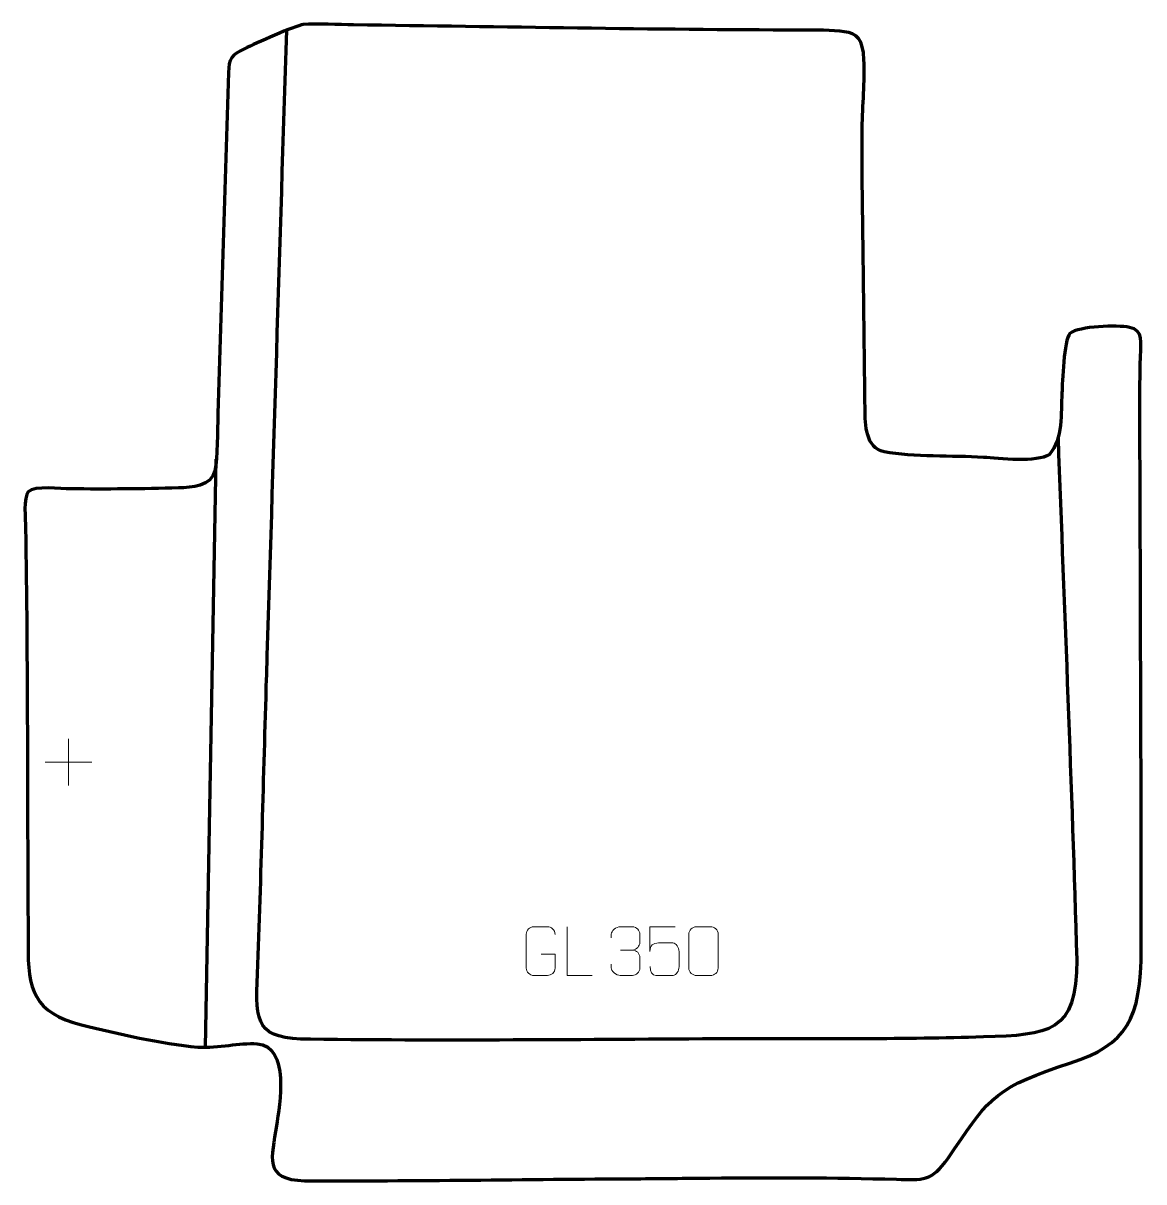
# Model space of a CAD drawing. Header units: millimetres. Extents: x 930 to 1505, y 181 to 776.
import ezdxf

# ---------------------------------------------------------------- set-up
doc = ezdxf.new("R2010")
doc.units = ezdxf.units.MM
doc.header["$MEASUREMENT"] = 0
doc.layers.add('layer 2', color=7, linetype='Continuous')
doc.layers.add('layer 3', color=7, linetype='Continuous')

msp = doc.modelspace()

# ---------------------------------------------------------------- linework, layer by layer
at = {"layer": 'layer 2', "color": 142, "lineweight": 158}
msp.add_open_spline([(1460.8804, 562.8394), (1464.1616, 473.6105), (1467.9033, 384.395), (1470.5141, 295.143), (1470.5141, 295.143), (1470.7081, 257.5016), (1456.1738, 256.5751), (1422.5953, 255.4771), (1422.5953, 255.4771), (1382.0198, 254.1503), (1341.3571, 254.6664), (1300.7632, 254.5365), (1300.7632, 254.5365), (1300.7632, 254.5365), (1299.2703, 254.5318), (1299.2703, 254.5318), (1299.2703, 254.5318), (1225.4794, 254.2737), (1151.2028, 253.3421), (1077.4569, 254.2882), (1077.4569, 254.2882), (1049.6514, 254.6448), (1049.2961, 261.5887), (1050.3175, 287.9308), (1050.3175, 287.9308), (1052.2739, 338.3826), (1053.4397, 388.8736), (1054.9941, 439.3399), (1054.9941, 439.3399), (1054.9941, 439.3399), (1055.0401, 440.836), (1055.0401, 440.836), (1055.0401, 440.836), (1058.4506, 551.2522), (1061.8727, 661.6679), (1065.2874, 772.0839)], degree=3, knots=[0, 0, 0, 0, 0.1, 0.1, 0.1, 0.1, 0.2, 0.2, 0.2, 0.2, 0.3, 0.3, 0.3, 0.3, 0.4, 0.4, 0.4, 0.4, 0.5, 0.5, 0.5, 0.5, 0.6, 0.6, 0.6, 0.6, 0.7, 0.7, 0.7, 0.7, 0.8, 0.8, 0.8, 0.8, 1, 1, 1, 1], dxfattribs=at)
msp.add_open_spline([(1023.7077, 250.1827), (1023.7077, 250.1827), (1029.2045, 551.9382), (1029.2045, 551.9382)], degree=3, dxfattribs=at)
at = {"layer": 'layer 2', "color": 250, "lineweight": 9}
for points in [[(953.3616, 408.5319), (953.3616, 408.5319), (953.3616, 384.554), (953.3616, 384.554)], [(941.3727, 396.5429), (941.3727, 396.5429), (965.3506, 396.5429), (965.3506, 396.5429)], [(1236.4128, 300.0748), (1236.4128, 300.0748), (1242.6092, 300.0748), (1242.6092, 300.0748)]]:
    msp.add_open_spline(points, degree=3, dxfattribs=at)
for points, knots in [([(1195.7972, 298.0365), (1195.7972, 298.0365), (1202.9653, 298.0365), (1202.9653, 298.0365), (1202.9653, 298.0365), (1202.9653, 298.0365), (1202.9653, 290.8684), (1202.9653, 290.8684), (1202.9653, 290.8684), (1202.8256, 288.545), (1201.1484, 287.0654), (1199.0006, 287.0546), (1199.0006, 287.0546), (1196.6688, 287.055), (1194.3368, 287.055), (1192.0053, 287.0546), (1192.0053, 287.0546), (1190.0804, 286.9492), (1188.1082, 288.8337), (1188.1194, 290.851), (1188.1194, 290.851), (1188.1198, 296.6211), (1188.1198, 302.3908), (1188.1194, 308.1601), (1188.1194, 308.1601), (1188.1236, 310.2982), (1189.8704, 312.0174), (1192.0227, 312.004), (1192.0227, 312.004), (1194.3484, 312.004), (1196.6745, 312.004), (1199.0006, 312.004), (1199.0006, 312.004), (1200.9473, 312.0394), (1202.9387, 310.5479), (1202.9653, 308.1102)], [0, 0, 0, 0, 0.1, 0.1, 0.1, 0.1, 0.2, 0.2, 0.2, 0.2, 0.3, 0.3, 0.3, 0.3, 0.4, 0.4, 0.4, 0.4, 0.5, 0.5, 0.5, 0.5, 0.6, 0.6, 0.6, 0.6, 0.7, 0.7, 0.7, 0.7, 0.8, 0.8, 0.8, 0.8, 1, 1, 1, 1]), ([(1222.0168, 287.0507), (1222.0168, 287.0507), (1209.0677, 287.0507), (1209.0677, 287.0507), (1209.0677, 287.0507), (1209.0677, 287.0507), (1209.0677, 312.0043), (1209.0677, 312.0043)], [0, 0, 0, 0, 0.33333333, 0.33333333, 0.33333333, 0.33333333, 1, 1, 1, 1]), ([(1231.7031, 306.32), (1231.7031, 306.32), (1231.7031, 308.1772), (1231.7031, 308.1772), (1231.7031, 308.1772), (1231.6888, 309.9191), (1234.3533, 312.0372), (1236.4124, 312.0145), (1236.4124, 312.0145), (1238.4765, 312.0145), (1240.5405, 312.0145), (1242.6042, 312.0145), (1242.6042, 312.0145), (1244.7987, 312.0233), (1246.397, 310.1765), (1246.4414, 308.2644), (1246.4414, 308.2644), (1246.441, 306.8293), (1246.441, 305.3942), (1246.4414, 303.9587), (1246.4414, 303.9587), (1246.3928, 302.3052), (1244.7902, 300.0752), (1242.5919, 300.0852), (1242.5919, 300.0852), (1244.7956, 300.074), (1246.4036, 298.2708), (1246.4576, 296.2113), (1246.4576, 296.2113), (1246.4572, 294.4266), (1246.4572, 292.6419), (1246.4576, 290.8568), (1246.4576, 290.8568), (1246.4677, 288.7954), (1244.4128, 287.0323), (1242.5919, 287.0404), (1242.5919, 287.0404), (1240.5266, 287.0407), (1238.4614, 287.0407), (1236.3958, 287.0404), (1236.3958, 287.0404), (1234.2272, 287.0519), (1231.6962, 289.4521), (1231.6776, 290.9139), (1231.6776, 290.9139), (1231.6776, 290.9139), (1231.6776, 292.8225), (1231.6776, 292.8225)], [0, 0, 0, 0, 0.07692308, 0.07692308, 0.07692308, 0.07692308, 0.15384615, 0.15384615, 0.15384615, 0.15384615, 0.23076923, 0.23076923, 0.23076923, 0.23076923, 0.30769231, 0.30769231, 0.30769231, 0.30769231, 0.38461538, 0.38461538, 0.38461538, 0.38461538, 0.46153846, 0.46153846, 0.46153846, 0.46153846, 0.53846154, 0.53846154, 0.53846154, 0.53846154, 0.61538462, 0.61538462, 0.61538462, 0.61538462, 0.69230769, 0.69230769, 0.69230769, 0.69230769, 0.76923077, 0.76923077, 0.76923077, 0.76923077, 0.84615385, 0.84615385, 0.84615385, 0.84615385, 1, 1, 1, 1]), ([(1264.4618, 311.9823), (1264.4618, 311.9823), (1251.6101, 311.9823), (1251.6101, 311.9823), (1251.6101, 311.9823), (1251.6104, 307.7517), (1251.6104, 303.5208), (1251.6101, 299.2896), (1251.6101, 299.2896), (1251.6098, 302.5997), (1253.2408, 303.6715), (1256.0528, 303.732), (1256.0528, 303.732), (1258.4924, 303.7323), (1260.9319, 303.7323), (1263.3711, 303.732), (1263.3711, 303.732), (1265.0209, 303.7388), (1266.4958, 301.3583), (1266.5243, 299.2896), (1266.5243, 299.2896), (1266.524, 296.7023), (1266.524, 294.1147), (1266.5243, 291.527), (1266.5243, 291.527), (1266.5705, 289.5676), (1265.0711, 287.1313), (1263.4452, 287.0728), (1263.4452, 287.0728), (1261.4887, 287.0731), (1256.5937, 287.0731), (1254.6367, 287.0728), (1254.6367, 287.0728), (1252.7912, 287.064), (1251.6841, 289.0288), (1251.6633, 291.5799)], [0, 0, 0, 0, 0.1, 0.1, 0.1, 0.1, 0.2, 0.2, 0.2, 0.2, 0.3, 0.3, 0.3, 0.3, 0.4, 0.4, 0.4, 0.4, 0.5, 0.5, 0.5, 0.5, 0.6, 0.6, 0.6, 0.6, 0.7, 0.7, 0.7, 0.7, 0.8, 0.8, 0.8, 0.8, 1, 1, 1, 1]), ([(1275.487, 312.0268), (1277.8531, 312.0268), (1280.2196, 312.0268), (1282.5861, 312.0268), (1282.5861, 312.0268), (1284.5666, 312.0624), (1286.5926, 310.5681), (1286.6197, 308.126), (1286.6197, 308.126), (1286.6193, 302.3686), (1286.6193, 296.6108), (1286.6197, 290.8526), (1286.6197, 290.8526), (1286.4776, 288.525), (1284.7712, 287.0427), (1282.5861, 287.0319), (1282.5861, 287.0319), (1280.2137, 287.0323), (1277.8413, 287.0323), (1275.4693, 287.0319), (1275.4693, 287.0319), (1273.5108, 286.9263), (1271.5044, 288.8142), (1271.5158, 290.8352), (1271.5158, 290.8352), (1271.5162, 296.6158), (1271.5162, 302.3961), (1271.5158, 308.1759), (1271.5158, 308.1759), (1271.5201, 310.3179), (1273.2972, 312.0404), (1275.487, 312.0268)], [0, 0, 0, 0, 0.11111111, 0.11111111, 0.11111111, 0.11111111, 0.22222222, 0.22222222, 0.22222222, 0.22222222, 0.33333333, 0.33333333, 0.33333333, 0.33333333, 0.44444444, 0.44444444, 0.44444444, 0.44444444, 0.55555556, 0.55555556, 0.55555556, 0.55555556, 0.66666667, 0.66666667, 0.66666667, 0.66666667, 0.77777778, 0.77777778, 0.77777778, 0.77777778, 1, 1, 1, 1])]:
    msp.add_open_spline(points, degree=3, knots=knots, dxfattribs=at)
at = {"layer": 'layer 3', "color": 242, "lineweight": 158}
msp.add_open_spline([(1030.0594, 575.3197), (1031.8587, 633.6363), (1033.5071, 692.0055), (1035.4107, 750.3111), (1035.4107, 750.3111), (1035.6529, 757.7275), (1036.837, 759.2462), (1043.9225, 762.6786), (1043.9225, 762.6786), (1048.9371, 765.1077), (1069.7777, 774.5176), (1073.7644, 774.953), (1073.7644, 774.953), (1080.461, 775.6843), (1092.3941, 774.8732), (1099.6258, 774.7645), (1099.6258, 774.7645), (1176.1321, 773.8592), (1252.6527, 772.2543), (1329.1633, 772.1065), (1329.1633, 772.1065), (1336.2392, 772.0927), (1345.3726, 772.2372), (1351.2773, 771.2967), (1351.2773, 771.2967), (1357.8452, 770.2506), (1360.8361, 767.7253), (1361.3414, 756.9469), (1361.3414, 756.9469), (1361.843, 746.2439), (1360.582, 733.1309), (1360.4694, 721.9608), (1360.4694, 721.9608), (1360.2408, 699.2647), (1360.7613, 676.5485), (1361.0182, 653.853), (1361.0182, 653.853), (1361.2978, 628.4706), (1361.6444, 603.0891), (1361.9243, 577.7068), (1361.9243, 577.7068), (1362.0113, 569.6816), (1362.1514, 557.7565), (1371.7486, 555.7071), (1371.7486, 555.7071), (1386.8766, 553), (1406.7033, 553.8306), (1422.7071, 552.8825), (1422.7071, 552.8825), (1430.5648, 552.384), (1450.328, 549.9565), (1456.439, 554.4197), (1456.439, 554.4197), (1463.6188, 562.5769), (1462.2612, 575.4091), (1462.8651, 585.9475), (1462.8651, 585.9475), (1463.17, 591.2669), (1463.7654, 613.1771), (1466.9003, 616.4219), (1466.9003, 616.4219), (1471.912, 620.3635), (1491.1252, 620.7905), (1497.567, 619.5902), (1497.567, 619.5902), (1504.8792, 618.2276), (1503.3131, 611.3923), (1503.1631, 605.0131), (1503.1631, 605.0131), (1502.5349, 578.3044), (1503.0347, 550.6178), (1503.0684, 523.8091), (1503.0684, 523.8091), (1503.1667, 447.3886), (1503.7152, 370.8058), (1503.4666, 294.4095), (1503.4666, 294.4095), (1502.1838, 260.1794), (1493.6856, 249.9549), (1461.1756, 240.104), (1461.1756, 240.104), (1426.4831, 228.4051), (1424.3847, 222.1016), (1404.4578, 193.3261), (1404.4578, 193.3261), (1396.0292, 181.1547), (1391.51, 182.1617), (1378.0482, 182.4986), (1378.0482, 182.4986), (1345.7125, 183.3077), (1314.5999, 183.4353), (1282.264, 183.0961), (1282.264, 183.0961), (1269.7162, 182.9644), (1257.1701, 182.8261), (1244.6216, 182.7602), (1244.6216, 182.7602), (1187.9737, 182.4717), (1131.1079, 181.4874), (1074.4892, 181.7044), (1074.4892, 181.7044), (1053.0908, 182.3433), (1057.6455, 193.5468), (1060.0732, 209.9688), (1060.0732, 209.9688), (1061.6578, 220.6878), (1067.0143, 250.7321), (1050.2376, 251.9943), (1050.2376, 251.9943), (1040.7887, 252.7052), (1030.714, 249.618), (1019.8078, 250.2682), (1019.8078, 250.2682), (1000.8739, 251.9819), (978.6318, 257.1939), (960.019, 261.7263), (960.019, 261.7263), (935.8417, 267.6138), (932.3384, 280.1631), (932.6457, 302.8994), (932.6457, 302.8994), (932.6684, 304.5812), (932.6746, 306.249), (932.6734, 307.9308), (932.6734, 307.9308), (932.237, 377.4401), (932.5316, 447.2296), (931.3935, 516.6973), (931.3935, 516.6973), (931.3273, 520.737), (930.1567, 532.4605), (932.7883, 535.2697), (932.7883, 535.2697), (935.7991, 538.4839), (949.6758, 536.7895), (954.3199, 536.7237), (954.3199, 536.7237), (972.5752, 536.5145), (991.5712, 536.6779), (1009.8223, 537.1785), (1009.8223, 537.1785), (1016.3046, 537.3563), (1026.9198, 538.1032), (1028.4654, 545.972), (1028.4654, 545.972), (1029.7914, 552.7228), (1029.7273, 566.9877), (1030.0264, 574.5322), (1030.0264, 574.5322), (1030.0264, 574.5322), (1030.0594, 575.3197), (1030.0594, 575.3197)], degree=3, knots=[0, 0, 0, 0, 0.02564103, 0.02564103, 0.02564103, 0.02564103, 0.05128205, 0.05128205, 0.05128205, 0.05128205, 0.07692308, 0.07692308, 0.07692308, 0.07692308, 0.1025641, 0.1025641, 0.1025641, 0.1025641, 0.12820513, 0.12820513, 0.12820513, 0.12820513, 0.15384615, 0.15384615, 0.15384615, 0.15384615, 0.17948718, 0.17948718, 0.17948718, 0.17948718, 0.20512821, 0.20512821, 0.20512821, 0.20512821, 0.23076923, 0.23076923, 0.23076923, 0.23076923, 0.25641026, 0.25641026, 0.25641026, 0.25641026, 0.28205128, 0.28205128, 0.28205128, 0.28205128, 0.30769231, 0.30769231, 0.30769231, 0.30769231, 0.33333333, 0.33333333, 0.33333333, 0.33333333, 0.35897436, 0.35897436, 0.35897436, 0.35897436, 0.38461538, 0.38461538, 0.38461538, 0.38461538, 0.41025641, 0.41025641, 0.41025641, 0.41025641, 0.43589744, 0.43589744, 0.43589744, 0.43589744, 0.46153846, 0.46153846, 0.46153846, 0.46153846, 0.48717949, 0.48717949, 0.48717949, 0.48717949, 0.51282051, 0.51282051, 0.51282051, 0.51282051, 0.53846154, 0.53846154, 0.53846154, 0.53846154, 0.56410256, 0.56410256, 0.56410256, 0.56410256, 0.58974359, 0.58974359, 0.58974359, 0.58974359, 0.61538462, 0.61538462, 0.61538462, 0.61538462, 0.64102564, 0.64102564, 0.64102564, 0.64102564, 0.66666667, 0.66666667, 0.66666667, 0.66666667, 0.69230769, 0.69230769, 0.69230769, 0.69230769, 0.71794872, 0.71794872, 0.71794872, 0.71794872, 0.74358974, 0.74358974, 0.74358974, 0.74358974, 0.76923077, 0.76923077, 0.76923077, 0.76923077, 0.79487179, 0.79487179, 0.79487179, 0.79487179, 0.82051282, 0.82051282, 0.82051282, 0.82051282, 0.84615385, 0.84615385, 0.84615385, 0.84615385, 0.87179487, 0.87179487, 0.87179487, 0.87179487, 0.8974359, 0.8974359, 0.8974359, 0.8974359, 0.92307692, 0.92307692, 0.92307692, 0.92307692, 0.94871795, 0.94871795, 0.94871795, 0.94871795, 1, 1, 1, 1], dxfattribs=at)

doc.saveas('drawing.dxf')
